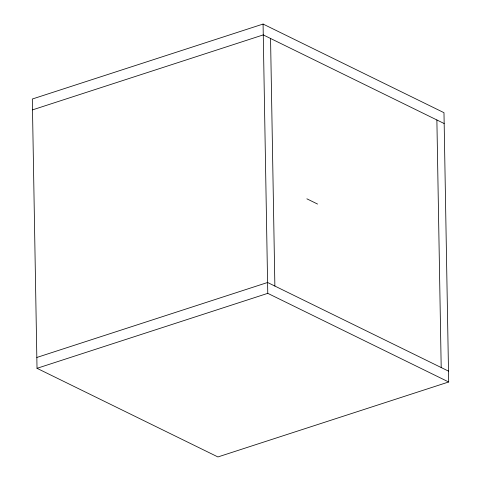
<?xml version="1.0" encoding="UTF-8"?>
<svg xmlns="http://www.w3.org/2000/svg" width="481" height="481" viewBox="0 0 481 481"><rect width="100%" height="100%" fill="white"/><g stroke="black" fill="none" stroke-linecap="round" stroke-linejoin="round"><path stroke-width="0.72" d="M263.077 24.05L32.317 99.02L37.019 368.314L217.923 456.95L448.683 381.98L443.981 112.686L263.077 24.05L267.773 293.344L448.683 381.98M32.51 109.878L263.263 34.903L444.167 123.539M36.833 357.461L267.586 282.491L448.49 371.122M37.019 368.314L267.773 293.344M306.878 198.821L317.568 204.064M436.88 119.967L441.197 367.55M270.556 38.474L274.873 286.063"/></g></svg>
